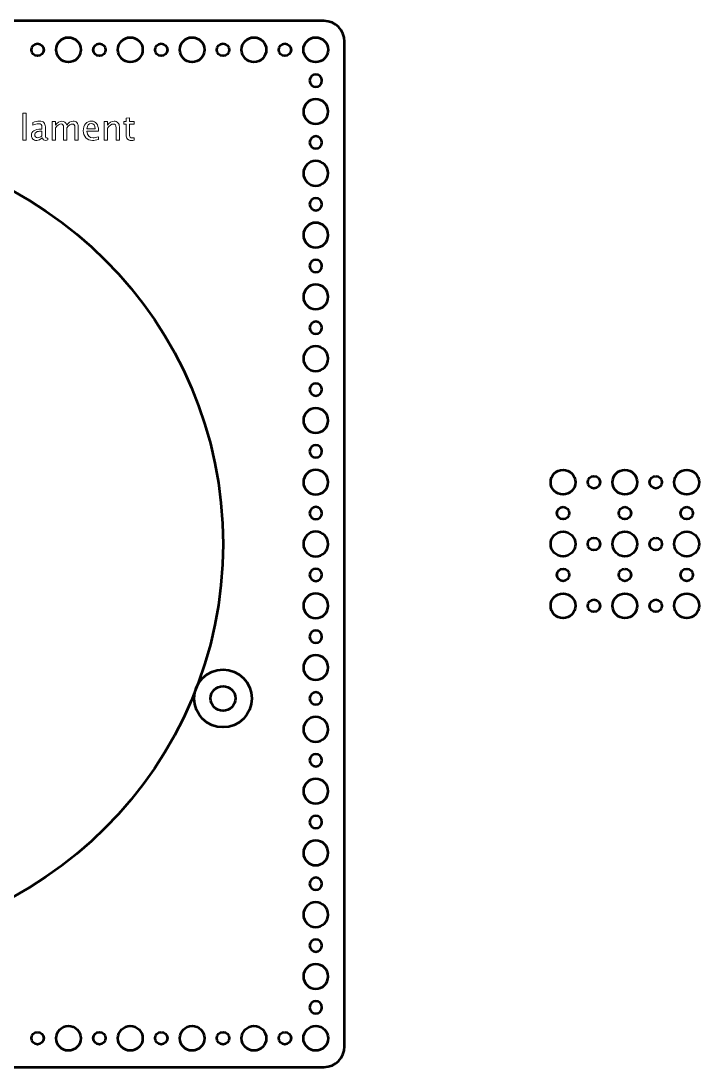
# Model space of a CAD drawing. Header units: centimetres. Extents: x -42.2 to 35.5, y -42.7 to 42.2.
# Drawn here: x -10.15 to 6.3, y -42.7 to -17.3 of the extents above; entities that cross this region are included whole.
import ezdxf

# ---------------------------------------------------------------- set-up
doc = ezdxf.new("R2010")
doc.units = ezdxf.units.CM
doc.header["$MEASUREMENT"] = 0
doc.layers.add('Layer 1', color=7, linetype='Continuous')

msp = doc.modelspace()

# ---------------------------------------------------------------- linework, layer by layer
at = {"layer": 'Layer 1', "lineweight": 53}
for centre, major_axis in [((-8.99999, -18.00001), (0, 0.30001)), ((-7.49999, -18.00001), (0, 0.30001)), ((-5.99999, -18.00001), (0, 0.30001)), ((-4.49999, -18.00001), (0, 0.30001)), ((-2.99999, -18.00001), (0, 0.30001)), ((-9.75, -18), (0, 0.15)), ((-8.25, -18), (0, 0.15)), ((-6.75, -18), (0, 0.15)), ((-5.25, -18), (0, 0.15)), ((-3.75, -18), (0, 0.15)), ((3.00001, -28.50001), (0, 0.30001)), ((3.75, -28.5), (0, 0.15)), ((4.50001, -28.50001), (0, 0.30001)), ((5.25, -28.5), (0, 0.15)), ((6.00001, -28.50001), (0, 0.30001)), ((3, -29.25), (0, 0.15)), ((4.5, -29.25), (0, 0.15)), ((6, -29.25), (0, 0.15)), ((3.00001, -30.00001), (0, 0.30001)), ((4.50001, -30.00001), (0, 0.30001)), ((6.00001, -30.00001), (0, 0.30001)), ((3.75, -30), (0, 0.15)), ((5.25, -30), (0, 0.15)), ((3, -30.75), (0, 0.15)), ((4.5, -30.75), (0, 0.15)), ((6, -30.75), (0, 0.15)), ((3.00001, -31.50001), (0, 0.30001)), ((4.50001, -31.50001), (0, 0.30001)), ((6.00001, -31.50001), (0, 0.30001)), ((3.75, -31.5), (0, 0.15)), ((5.25, -31.5), (0, 0.15)), ((-5.24999, -33.75001), (0, 0.30001)), ((-9.75, -42), (0, 0.15)), ((-8.99999, -42.00001), (0, 0.30001)), ((-8.25, -42), (0, 0.15)), ((-7.49999, -42.00001), (0, 0.30001)), ((-6.75, -42), (0, 0.15)), ((-5.99999, -42.00001), (0, 0.30001)), ((-5.25, -42), (0, 0.15)), ((-4.49999, -42.00001), (0, 0.30001)), ((-3.75, -42), (0, 0.15)), ((-2.99999, -42.00001), (0, 0.30001))]:
    msp.add_ellipse(centre, major_axis=major_axis, ratio=1, dxfattribs=at)
at = {"layer": 'Layer 1', "color": 5, "lineweight": 53}
for centre, major_axis in [((-15, -30), (0, 9.75)), ((-5.24998, -33.75002), (0, 0.70002))]:
    msp.add_ellipse(centre, major_axis=major_axis, ratio=1, dxfattribs=at)
at = {"layer": 'Layer 1', "lineweight": 53}
for points, knots in [([(-27.7, -42.2), (-27.7, -42.2), (-27.7, -17.8), (-27.7, -17.8), (-27.7, -17.8), (-27.7, -17.52386), (-27.47614, -17.3), (-27.2, -17.3), (-27.2, -17.3), (-27.2, -17.3), (-2.8, -17.3), (-2.8, -17.3), (-2.8, -17.3), (-2.52386, -17.3), (-2.3, -17.52386), (-2.3, -17.8), (-2.3, -17.8), (-2.3, -17.8), (-2.3, -42.2), (-2.3, -42.2), (-2.3, -42.2), (-2.3, -42.47614), (-2.52386, -42.7), (-2.8, -42.7), (-2.8, -42.7), (-2.8, -42.7), (-27.2, -42.7), (-27.2, -42.7), (-27.2, -42.7), (-27.47614, -42.7), (-27.7, -42.47614), (-27.7, -42.2)], [0, 0, 0, 0, 0.11111111, 0.11111111, 0.11111111, 0.11111111, 0.22222222, 0.22222222, 0.22222222, 0.22222222, 0.33333333, 0.33333333, 0.33333333, 0.33333333, 0.44444444, 0.44444444, 0.44444444, 0.44444444, 0.55555556, 0.55555556, 0.55555556, 0.55555556, 0.66666667, 0.66666667, 0.66666667, 0.66666667, 0.77777778, 0.77777778, 0.77777778, 0.77777778, 1, 1, 1, 1]), ([(-3.15, -18.75), (-3.15, -18.66716), (-3.08284, -18.6), (-3, -18.6), (-3, -18.6), (-2.91716, -18.6), (-2.85, -18.66716), (-2.85, -18.75), (-2.85, -18.75), (-2.85, -18.83284), (-2.91716, -18.9), (-3, -18.9), (-3, -18.9), (-3.08284, -18.9), (-3.15, -18.83284), (-3.15, -18.75)], [0, 0, 0, 0, 0.2, 0.2, 0.2, 0.2, 0.4, 0.4, 0.4, 0.4, 0.6, 0.6, 0.6, 0.6, 1, 1, 1, 1]), ([(-3.3, -19.5), (-3.3, -19.33431), (-3.16569, -19.2), (-3, -19.2), (-3, -19.2), (-2.83431, -19.2), (-2.7, -19.33431), (-2.7, -19.5), (-2.7, -19.5), (-2.7, -19.66569), (-2.83431, -19.8), (-3, -19.8), (-3, -19.8), (-3.16569, -19.8), (-3.3, -19.66569), (-3.3, -19.5)], [0, 0, 0, 0, 0.2, 0.2, 0.2, 0.2, 0.4, 0.4, 0.4, 0.4, 0.6, 0.6, 0.6, 0.6, 1, 1, 1, 1]), ([(-3.15, -20.25), (-3.15, -20.16716), (-3.08284, -20.1), (-3, -20.1), (-3, -20.1), (-2.91716, -20.1), (-2.85, -20.16716), (-2.85, -20.25), (-2.85, -20.25), (-2.85, -20.33284), (-2.91716, -20.4), (-3, -20.4), (-3, -20.4), (-3.08284, -20.4), (-3.15, -20.33284), (-3.15, -20.25)], [0, 0, 0, 0, 0.2, 0.2, 0.2, 0.2, 0.4, 0.4, 0.4, 0.4, 0.6, 0.6, 0.6, 0.6, 1, 1, 1, 1]), ([(-3.3, -21), (-3.3, -20.83431), (-3.16569, -20.7), (-3, -20.7), (-3, -20.7), (-2.83431, -20.7), (-2.7, -20.83431), (-2.7, -21), (-2.7, -21), (-2.7, -21.16569), (-2.83431, -21.3), (-3, -21.3), (-3, -21.3), (-3.16569, -21.3), (-3.3, -21.16569), (-3.3, -21)], [0, 0, 0, 0, 0.2, 0.2, 0.2, 0.2, 0.4, 0.4, 0.4, 0.4, 0.6, 0.6, 0.6, 0.6, 1, 1, 1, 1]), ([(-3.15, -21.75), (-3.15, -21.66716), (-3.08284, -21.6), (-3, -21.6), (-3, -21.6), (-2.91716, -21.6), (-2.85, -21.66716), (-2.85, -21.75), (-2.85, -21.75), (-2.85, -21.83284), (-2.91716, -21.9), (-3, -21.9), (-3, -21.9), (-3.08284, -21.9), (-3.15, -21.83284), (-3.15, -21.75)], [0, 0, 0, 0, 0.2, 0.2, 0.2, 0.2, 0.4, 0.4, 0.4, 0.4, 0.6, 0.6, 0.6, 0.6, 1, 1, 1, 1]), ([(-3.3, -22.5), (-3.3, -22.33431), (-3.16569, -22.2), (-3, -22.2), (-3, -22.2), (-2.83431, -22.2), (-2.7, -22.33431), (-2.7, -22.5), (-2.7, -22.5), (-2.7, -22.66569), (-2.83431, -22.8), (-3, -22.8), (-3, -22.8), (-3.16569, -22.8), (-3.3, -22.66569), (-3.3, -22.5)], [0, 0, 0, 0, 0.2, 0.2, 0.2, 0.2, 0.4, 0.4, 0.4, 0.4, 0.6, 0.6, 0.6, 0.6, 1, 1, 1, 1]), ([(-3.15, -23.25), (-3.15, -23.16716), (-3.08284, -23.1), (-3, -23.1), (-3, -23.1), (-2.91716, -23.1), (-2.85, -23.16716), (-2.85, -23.25), (-2.85, -23.25), (-2.85, -23.33284), (-2.91716, -23.4), (-3, -23.4), (-3, -23.4), (-3.08284, -23.4), (-3.15, -23.33284), (-3.15, -23.25)], [0, 0, 0, 0, 0.2, 0.2, 0.2, 0.2, 0.4, 0.4, 0.4, 0.4, 0.6, 0.6, 0.6, 0.6, 1, 1, 1, 1]), ([(-3.3, -24), (-3.3, -23.83431), (-3.16569, -23.7), (-3, -23.7), (-3, -23.7), (-2.83431, -23.7), (-2.7, -23.83431), (-2.7, -24), (-2.7, -24), (-2.7, -24.16569), (-2.83431, -24.3), (-3, -24.3), (-3, -24.3), (-3.16569, -24.3), (-3.3, -24.16569), (-3.3, -24)], [0, 0, 0, 0, 0.2, 0.2, 0.2, 0.2, 0.4, 0.4, 0.4, 0.4, 0.6, 0.6, 0.6, 0.6, 1, 1, 1, 1]), ([(-3.15, -24.75), (-3.15, -24.66716), (-3.08284, -24.6), (-3, -24.6), (-3, -24.6), (-2.91716, -24.6), (-2.85, -24.66716), (-2.85, -24.75), (-2.85, -24.75), (-2.85, -24.83284), (-2.91716, -24.9), (-3, -24.9), (-3, -24.9), (-3.08284, -24.9), (-3.15, -24.83284), (-3.15, -24.75)], [0, 0, 0, 0, 0.2, 0.2, 0.2, 0.2, 0.4, 0.4, 0.4, 0.4, 0.6, 0.6, 0.6, 0.6, 1, 1, 1, 1]), ([(-3.3, -25.5), (-3.3, -25.33431), (-3.16569, -25.2), (-3, -25.2), (-3, -25.2), (-2.83431, -25.2), (-2.7, -25.33431), (-2.7, -25.5), (-2.7, -25.5), (-2.7, -25.66569), (-2.83431, -25.8), (-3, -25.8), (-3, -25.8), (-3.16569, -25.8), (-3.3, -25.66569), (-3.3, -25.5)], [0, 0, 0, 0, 0.2, 0.2, 0.2, 0.2, 0.4, 0.4, 0.4, 0.4, 0.6, 0.6, 0.6, 0.6, 1, 1, 1, 1]), ([(-3.15, -26.25), (-3.15, -26.16716), (-3.08284, -26.1), (-3, -26.1), (-3, -26.1), (-2.91716, -26.1), (-2.85, -26.16716), (-2.85, -26.25), (-2.85, -26.25), (-2.85, -26.33284), (-2.91716, -26.4), (-3, -26.4), (-3, -26.4), (-3.08284, -26.4), (-3.15, -26.33284), (-3.15, -26.25)], [0, 0, 0, 0, 0.2, 0.2, 0.2, 0.2, 0.4, 0.4, 0.4, 0.4, 0.6, 0.6, 0.6, 0.6, 1, 1, 1, 1]), ([(-3.3, -27), (-3.3, -26.83431), (-3.16569, -26.7), (-3, -26.7), (-3, -26.7), (-2.83431, -26.7), (-2.7, -26.83431), (-2.7, -27), (-2.7, -27), (-2.7, -27.16569), (-2.83431, -27.3), (-3, -27.3), (-3, -27.3), (-3.16569, -27.3), (-3.3, -27.16569), (-3.3, -27)], [0, 0, 0, 0, 0.2, 0.2, 0.2, 0.2, 0.4, 0.4, 0.4, 0.4, 0.6, 0.6, 0.6, 0.6, 1, 1, 1, 1]), ([(-3.15, -27.75), (-3.15, -27.66716), (-3.08284, -27.6), (-3, -27.6), (-3, -27.6), (-2.91716, -27.6), (-2.85, -27.66716), (-2.85, -27.75), (-2.85, -27.75), (-2.85, -27.83284), (-2.91716, -27.9), (-3, -27.9), (-3, -27.9), (-3.08284, -27.9), (-3.15, -27.83284), (-3.15, -27.75)], [0, 0, 0, 0, 0.2, 0.2, 0.2, 0.2, 0.4, 0.4, 0.4, 0.4, 0.6, 0.6, 0.6, 0.6, 1, 1, 1, 1]), ([(-3.3, -28.5), (-3.3, -28.33431), (-3.16569, -28.2), (-3, -28.2), (-3, -28.2), (-2.83431, -28.2), (-2.7, -28.33431), (-2.7, -28.5), (-2.7, -28.5), (-2.7, -28.66569), (-2.83431, -28.8), (-3, -28.8), (-3, -28.8), (-3.16569, -28.8), (-3.3, -28.66569), (-3.3, -28.5)], [0, 0, 0, 0, 0.2, 0.2, 0.2, 0.2, 0.4, 0.4, 0.4, 0.4, 0.6, 0.6, 0.6, 0.6, 1, 1, 1, 1]), ([(-3.15, -29.25), (-3.15, -29.16716), (-3.08284, -29.1), (-3, -29.1), (-3, -29.1), (-2.91716, -29.1), (-2.85, -29.16716), (-2.85, -29.25), (-2.85, -29.25), (-2.85, -29.33284), (-2.91716, -29.4), (-3, -29.4), (-3, -29.4), (-3.08284, -29.4), (-3.15, -29.33284), (-3.15, -29.25)], [0, 0, 0, 0, 0.2, 0.2, 0.2, 0.2, 0.4, 0.4, 0.4, 0.4, 0.6, 0.6, 0.6, 0.6, 1, 1, 1, 1]), ([(-3.3, -30), (-3.3, -29.83431), (-3.16569, -29.7), (-3, -29.7), (-3, -29.7), (-2.83431, -29.7), (-2.7, -29.83431), (-2.7, -30), (-2.7, -30), (-2.7, -30.16569), (-2.83431, -30.3), (-3, -30.3), (-3, -30.3), (-3.16569, -30.3), (-3.3, -30.16569), (-3.3, -30)], [0, 0, 0, 0, 0.2, 0.2, 0.2, 0.2, 0.4, 0.4, 0.4, 0.4, 0.6, 0.6, 0.6, 0.6, 1, 1, 1, 1]), ([(-3.15, -30.75), (-3.15, -30.66716), (-3.08284, -30.6), (-3, -30.6), (-3, -30.6), (-2.91716, -30.6), (-2.85, -30.66716), (-2.85, -30.75), (-2.85, -30.75), (-2.85, -30.83284), (-2.91716, -30.9), (-3, -30.9), (-3, -30.9), (-3.08284, -30.9), (-3.15, -30.83284), (-3.15, -30.75)], [0, 0, 0, 0, 0.2, 0.2, 0.2, 0.2, 0.4, 0.4, 0.4, 0.4, 0.6, 0.6, 0.6, 0.6, 1, 1, 1, 1]), ([(-3.3, -31.5), (-3.3, -31.33431), (-3.16569, -31.2), (-3, -31.2), (-3, -31.2), (-2.83431, -31.2), (-2.7, -31.33431), (-2.7, -31.5), (-2.7, -31.5), (-2.7, -31.66569), (-2.83431, -31.8), (-3, -31.8), (-3, -31.8), (-3.16569, -31.8), (-3.3, -31.66569), (-3.3, -31.5)], [0, 0, 0, 0, 0.2, 0.2, 0.2, 0.2, 0.4, 0.4, 0.4, 0.4, 0.6, 0.6, 0.6, 0.6, 1, 1, 1, 1]), ([(-3.15, -32.25), (-3.15, -32.16716), (-3.08284, -32.1), (-3, -32.1), (-3, -32.1), (-2.91716, -32.1), (-2.85, -32.16716), (-2.85, -32.25), (-2.85, -32.25), (-2.85, -32.33284), (-2.91716, -32.4), (-3, -32.4), (-3, -32.4), (-3.08284, -32.4), (-3.15, -32.33284), (-3.15, -32.25)], [0, 0, 0, 0, 0.2, 0.2, 0.2, 0.2, 0.4, 0.4, 0.4, 0.4, 0.6, 0.6, 0.6, 0.6, 1, 1, 1, 1]), ([(-3.3, -33), (-3.3, -32.83431), (-3.16569, -32.7), (-3, -32.7), (-3, -32.7), (-2.83431, -32.7), (-2.7, -32.83431), (-2.7, -33), (-2.7, -33), (-2.7, -33.16569), (-2.83431, -33.3), (-3, -33.3), (-3, -33.3), (-3.16569, -33.3), (-3.3, -33.16569), (-3.3, -33)], [0, 0, 0, 0, 0.2, 0.2, 0.2, 0.2, 0.4, 0.4, 0.4, 0.4, 0.6, 0.6, 0.6, 0.6, 1, 1, 1, 1]), ([(-3.15, -33.75), (-3.15, -33.66716), (-3.08284, -33.6), (-3, -33.6), (-3, -33.6), (-2.91716, -33.6), (-2.85, -33.66716), (-2.85, -33.75), (-2.85, -33.75), (-2.85, -33.83284), (-2.91716, -33.9), (-3, -33.9), (-3, -33.9), (-3.08284, -33.9), (-3.15, -33.83284), (-3.15, -33.75)], [0, 0, 0, 0, 0.2, 0.2, 0.2, 0.2, 0.4, 0.4, 0.4, 0.4, 0.6, 0.6, 0.6, 0.6, 1, 1, 1, 1]), ([(-3.3, -34.5), (-3.3, -34.33431), (-3.16569, -34.2), (-3, -34.2), (-3, -34.2), (-2.83431, -34.2), (-2.7, -34.33431), (-2.7, -34.5), (-2.7, -34.5), (-2.7, -34.66569), (-2.83431, -34.8), (-3, -34.8), (-3, -34.8), (-3.16569, -34.8), (-3.3, -34.66569), (-3.3, -34.5)], [0, 0, 0, 0, 0.2, 0.2, 0.2, 0.2, 0.4, 0.4, 0.4, 0.4, 0.6, 0.6, 0.6, 0.6, 1, 1, 1, 1]), ([(-3.15, -35.25), (-3.15, -35.16716), (-3.08284, -35.1), (-3, -35.1), (-3, -35.1), (-2.91716, -35.1), (-2.85, -35.16716), (-2.85, -35.25), (-2.85, -35.25), (-2.85, -35.33284), (-2.91716, -35.4), (-3, -35.4), (-3, -35.4), (-3.08284, -35.4), (-3.15, -35.33284), (-3.15, -35.25)], [0, 0, 0, 0, 0.2, 0.2, 0.2, 0.2, 0.4, 0.4, 0.4, 0.4, 0.6, 0.6, 0.6, 0.6, 1, 1, 1, 1]), ([(-3.3, -36), (-3.3, -35.83431), (-3.16569, -35.7), (-3, -35.7), (-3, -35.7), (-2.83431, -35.7), (-2.7, -35.83431), (-2.7, -36), (-2.7, -36), (-2.7, -36.16569), (-2.83431, -36.3), (-3, -36.3), (-3, -36.3), (-3.16569, -36.3), (-3.3, -36.16569), (-3.3, -36)], [0, 0, 0, 0, 0.2, 0.2, 0.2, 0.2, 0.4, 0.4, 0.4, 0.4, 0.6, 0.6, 0.6, 0.6, 1, 1, 1, 1]), ([(-3.15, -36.75), (-3.15, -36.66716), (-3.08284, -36.6), (-3, -36.6), (-3, -36.6), (-2.91716, -36.6), (-2.85, -36.66716), (-2.85, -36.75), (-2.85, -36.75), (-2.85, -36.83284), (-2.91716, -36.9), (-3, -36.9), (-3, -36.9), (-3.08284, -36.9), (-3.15, -36.83284), (-3.15, -36.75)], [0, 0, 0, 0, 0.2, 0.2, 0.2, 0.2, 0.4, 0.4, 0.4, 0.4, 0.6, 0.6, 0.6, 0.6, 1, 1, 1, 1]), ([(-3.3, -37.5), (-3.3, -37.33431), (-3.16569, -37.2), (-3, -37.2), (-3, -37.2), (-2.83431, -37.2), (-2.7, -37.33431), (-2.7, -37.5), (-2.7, -37.5), (-2.7, -37.66569), (-2.83431, -37.8), (-3, -37.8), (-3, -37.8), (-3.16569, -37.8), (-3.3, -37.66569), (-3.3, -37.5)], [0, 0, 0, 0, 0.2, 0.2, 0.2, 0.2, 0.4, 0.4, 0.4, 0.4, 0.6, 0.6, 0.6, 0.6, 1, 1, 1, 1]), ([(-3.15, -38.25), (-3.15, -38.16716), (-3.08284, -38.1), (-3, -38.1), (-3, -38.1), (-2.91716, -38.1), (-2.85, -38.16716), (-2.85, -38.25), (-2.85, -38.25), (-2.85, -38.33284), (-2.91716, -38.4), (-3, -38.4), (-3, -38.4), (-3.08284, -38.4), (-3.15, -38.33284), (-3.15, -38.25)], [0, 0, 0, 0, 0.2, 0.2, 0.2, 0.2, 0.4, 0.4, 0.4, 0.4, 0.6, 0.6, 0.6, 0.6, 1, 1, 1, 1]), ([(-3.3, -39), (-3.3, -38.83431), (-3.16569, -38.7), (-3, -38.7), (-3, -38.7), (-2.83431, -38.7), (-2.7, -38.83431), (-2.7, -39), (-2.7, -39), (-2.7, -39.16569), (-2.83431, -39.3), (-3, -39.3), (-3, -39.3), (-3.16569, -39.3), (-3.3, -39.16569), (-3.3, -39)], [0, 0, 0, 0, 0.2, 0.2, 0.2, 0.2, 0.4, 0.4, 0.4, 0.4, 0.6, 0.6, 0.6, 0.6, 1, 1, 1, 1]), ([(-3.15, -39.75), (-3.15, -39.66716), (-3.08284, -39.6), (-3, -39.6), (-3, -39.6), (-2.91716, -39.6), (-2.85, -39.66716), (-2.85, -39.75), (-2.85, -39.75), (-2.85, -39.83284), (-2.91716, -39.9), (-3, -39.9), (-3, -39.9), (-3.08284, -39.9), (-3.15, -39.83284), (-3.15, -39.75)], [0, 0, 0, 0, 0.2, 0.2, 0.2, 0.2, 0.4, 0.4, 0.4, 0.4, 0.6, 0.6, 0.6, 0.6, 1, 1, 1, 1]), ([(-3.3, -40.5), (-3.3, -40.33431), (-3.16569, -40.2), (-3, -40.2), (-3, -40.2), (-2.83431, -40.2), (-2.7, -40.33431), (-2.7, -40.5), (-2.7, -40.5), (-2.7, -40.66569), (-2.83431, -40.8), (-3, -40.8), (-3, -40.8), (-3.16569, -40.8), (-3.3, -40.66569), (-3.3, -40.5)], [0, 0, 0, 0, 0.2, 0.2, 0.2, 0.2, 0.4, 0.4, 0.4, 0.4, 0.6, 0.6, 0.6, 0.6, 1, 1, 1, 1]), ([(-3.15, -41.25), (-3.15, -41.16716), (-3.08284, -41.1), (-3, -41.1), (-3, -41.1), (-2.91716, -41.1), (-2.85, -41.16716), (-2.85, -41.25), (-2.85, -41.25), (-2.85, -41.33284), (-2.91716, -41.4), (-3, -41.4), (-3, -41.4), (-3.08284, -41.4), (-3.15, -41.33284), (-3.15, -41.25)], [0, 0, 0, 0, 0.2, 0.2, 0.2, 0.2, 0.4, 0.4, 0.4, 0.4, 0.6, 0.6, 0.6, 0.6, 1, 1, 1, 1])]:
    msp.add_open_spline(points, degree=3, knots=knots, dxfattribs=at)
at = {"layer": 'Layer 1', "color": 5, "lineweight": 9}
for points, knots in [([(-10.10655, -20.1923), (-10.10655, -20.1923), (-10.10655, -19.53952), (-10.10655, -19.53952), (-10.10655, -19.53952), (-10.10655, -19.53952), (-10.02527, -19.53952), (-10.02527, -19.53952), (-10.02527, -19.53952), (-10.02527, -19.53952), (-10.02527, -20.1923), (-10.02527, -20.1923), (-10.02527, -20.1923), (-10.02527, -20.1923), (-10.10655, -20.1923), (-10.10655, -20.1923)], [0, 0, 0, 0, 0.2, 0.2, 0.2, 0.2, 0.4, 0.4, 0.4, 0.4, 0.6, 0.6, 0.6, 0.6, 1, 1, 1, 1]), ([(-9.63058, -20.13515), (-9.6794, -20.18002), (-9.72639, -20.20246), (-9.77155, -20.20246), (-9.77155, -20.20246), (-9.80866, -20.20246), (-9.83956, -20.19089), (-9.86398, -20.16761), (-9.86398, -20.16761), (-9.88853, -20.14432), (-9.90081, -20.11497), (-9.90081, -20.07955), (-9.90081, -20.07955), (-9.90081, -20.03059), (-9.8802, -19.99291), (-9.839, -19.96666), (-9.839, -19.96666), (-9.79779, -19.94042), (-9.73867, -19.92729), (-9.66162, -19.92729), (-9.66162, -19.92729), (-9.66162, -19.92729), (-9.64257, -19.92729), (-9.64257, -19.92729), (-9.64257, -19.92729), (-9.64257, -19.92729), (-9.64257, -19.87325), (-9.64257, -19.87325), (-9.64257, -19.87325), (-9.64257, -19.82118), (-9.66967, -19.79521), (-9.72399, -19.79521), (-9.72399, -19.79521), (-9.76604, -19.79521), (-9.81205, -19.80848), (-9.86186, -19.83501), (-9.86186, -19.83501), (-9.86186, -19.83501), (-9.86186, -19.76812), (-9.86186, -19.76812), (-9.86186, -19.76812), (-9.80711, -19.74554), (-9.75546, -19.73425), (-9.70706, -19.73425), (-9.70706, -19.73425), (-9.65725, -19.73425), (-9.62042, -19.74554), (-9.59685, -19.76826), (-9.59685, -19.76826), (-9.57315, -19.79098), (-9.56129, -19.82597), (-9.56129, -19.87325), (-9.56129, -19.87325), (-9.56129, -19.87325), (-9.56129, -20.07602), (-9.56129, -20.07602), (-9.56129, -20.07602), (-9.56129, -20.12245), (-9.54704, -20.14573), (-9.51839, -20.14573), (-9.51839, -20.14573), (-9.51487, -20.14573), (-9.50964, -20.14517), (-9.50273, -20.14404), (-9.50273, -20.14404), (-9.50273, -20.14404), (-9.49694, -20.1892), (-9.49694, -20.1892), (-9.49694, -20.1892), (-9.51543, -20.19809), (-9.53575, -20.20246), (-9.55805, -20.20246), (-9.55805, -20.20246), (-9.59601, -20.20246), (-9.62014, -20.18002), (-9.63058, -20.13515)], [0, 0, 0, 0, 0.05, 0.05, 0.05, 0.05, 0.1, 0.1, 0.1, 0.1, 0.15, 0.15, 0.15, 0.15, 0.2, 0.2, 0.2, 0.2, 0.25, 0.25, 0.25, 0.25, 0.3, 0.3, 0.3, 0.3, 0.35, 0.35, 0.35, 0.35, 0.4, 0.4, 0.4, 0.4, 0.45, 0.45, 0.45, 0.45, 0.5, 0.5, 0.5, 0.5, 0.55, 0.55, 0.55, 0.55, 0.6, 0.6, 0.6, 0.6, 0.65, 0.65, 0.65, 0.65, 0.7, 0.7, 0.7, 0.7, 0.75, 0.75, 0.75, 0.75, 0.8, 0.8, 0.8, 0.8, 0.85, 0.85, 0.85, 0.85, 0.9, 0.9, 0.9, 0.9, 1, 1, 1, 1]), ([(-9.39436, -20.1923), (-9.39436, -20.1923), (-9.39436, -19.74356), (-9.39436, -19.74356), (-9.39436, -19.74356), (-9.39436, -19.74356), (-9.31308, -19.74356), (-9.31308, -19.74356), (-9.31308, -19.74356), (-9.31308, -19.74356), (-9.31308, -19.82837), (-9.31308, -19.82837), (-9.31308, -19.82837), (-9.27343, -19.76558), (-9.22263, -19.73425), (-9.1604, -19.73425), (-9.1604, -19.73425), (-9.10042, -19.73425), (-9.05964, -19.76558), (-9.03791, -19.82837), (-9.03791, -19.82837), (-8.99939, -19.76501), (-8.94915, -19.7334), (-8.88749, -19.7334), (-8.88749, -19.7334), (-8.84813, -19.7334), (-8.81751, -19.74498), (-8.79563, -19.76826), (-8.79563, -19.76826), (-8.77376, -19.79154), (-8.76275, -19.82414), (-8.76275, -19.86605), (-8.76275, -19.86605), (-8.76275, -19.86605), (-8.76275, -20.1923), (-8.76275, -20.1923), (-8.76275, -20.1923), (-8.76275, -20.1923), (-8.84403, -20.1923), (-8.84403, -20.1923), (-8.84403, -20.1923), (-8.84403, -20.1923), (-8.84403, -19.87946), (-8.84403, -19.87946), (-8.84403, -19.87946), (-8.84403, -19.82837), (-8.86434, -19.80283), (-8.90498, -19.80283), (-8.90498, -19.80283), (-8.94718, -19.80283), (-8.99149, -19.83261), (-9.03791, -19.8923), (-9.03791, -19.8923), (-9.03791, -19.8923), (-9.03791, -20.1923), (-9.03791, -20.1923), (-9.03791, -20.1923), (-9.03791, -20.1923), (-9.11919, -20.1923), (-9.11919, -20.1923), (-9.11919, -20.1923), (-9.11919, -20.1923), (-9.11919, -19.87917), (-9.11919, -19.87917), (-9.11919, -19.87917), (-9.11919, -19.82767), (-9.13979, -19.80199), (-9.18114, -19.80199), (-9.18114, -19.80199), (-9.2222, -19.80199), (-9.26623, -19.8319), (-9.31308, -19.89187), (-9.31308, -19.89187), (-9.31308, -19.89187), (-9.31308, -20.1923), (-9.31308, -20.1923), (-9.31308, -20.1923), (-9.31308, -20.1923), (-9.39436, -20.1923), (-9.39436, -20.1923)], [0, 0, 0, 0, 0.04761905, 0.04761905, 0.04761905, 0.04761905, 0.0952381, 0.0952381, 0.0952381, 0.0952381, 0.14285714, 0.14285714, 0.14285714, 0.14285714, 0.19047619, 0.19047619, 0.19047619, 0.19047619, 0.23809524, 0.23809524, 0.23809524, 0.23809524, 0.28571429, 0.28571429, 0.28571429, 0.28571429, 0.33333333, 0.33333333, 0.33333333, 0.33333333, 0.38095238, 0.38095238, 0.38095238, 0.38095238, 0.42857143, 0.42857143, 0.42857143, 0.42857143, 0.47619048, 0.47619048, 0.47619048, 0.47619048, 0.52380952, 0.52380952, 0.52380952, 0.52380952, 0.57142857, 0.57142857, 0.57142857, 0.57142857, 0.61904762, 0.61904762, 0.61904762, 0.61904762, 0.66666667, 0.66666667, 0.66666667, 0.66666667, 0.71428571, 0.71428571, 0.71428571, 0.71428571, 0.76190476, 0.76190476, 0.76190476, 0.76190476, 0.80952381, 0.80952381, 0.80952381, 0.80952381, 0.85714286, 0.85714286, 0.85714286, 0.85714286, 0.9047619, 0.9047619, 0.9047619, 0.9047619, 1, 1, 1, 1]), ([(-8.27451, -20.17791), (-8.32912, -20.19428), (-8.37582, -20.20246), (-8.41477, -20.20246), (-8.41477, -20.20246), (-8.48123, -20.20246), (-8.53528, -20.18045), (-8.57691, -20.13656), (-8.57691, -20.13656), (-8.61854, -20.09268), (-8.63942, -20.03581), (-8.63942, -19.96582), (-8.63942, -19.96582), (-8.63942, -19.89794), (-8.62108, -19.8422), (-8.58425, -19.7986), (-8.58425, -19.7986), (-8.54742, -19.75514), (-8.50028, -19.7334), (-8.44285, -19.7334), (-8.44285, -19.7334), (-8.38852, -19.7334), (-8.34647, -19.75274), (-8.31684, -19.7914), (-8.31684, -19.7914), (-8.28721, -19.83007), (-8.27239, -19.88482), (-8.27239, -19.9558), (-8.27239, -19.9558), (-8.27239, -19.9558), (-8.27281, -19.98063), (-8.27281, -19.98063), (-8.27281, -19.98063), (-8.27281, -19.98063), (-8.55645, -19.98063), (-8.55645, -19.98063), (-8.55645, -19.98063), (-8.54459, -20.08788), (-8.49224, -20.1415), (-8.39953, -20.1415), (-8.39953, -20.1415), (-8.36552, -20.1415), (-8.32389, -20.1319), (-8.27451, -20.11271), (-8.27451, -20.11271), (-8.27451, -20.11271), (-8.27451, -20.17791), (-8.27451, -20.17791)], [0, 0, 0, 0, 0.07692308, 0.07692308, 0.07692308, 0.07692308, 0.15384615, 0.15384615, 0.15384615, 0.15384615, 0.23076923, 0.23076923, 0.23076923, 0.23076923, 0.30769231, 0.30769231, 0.30769231, 0.30769231, 0.38461538, 0.38461538, 0.38461538, 0.38461538, 0.46153846, 0.46153846, 0.46153846, 0.46153846, 0.53846154, 0.53846154, 0.53846154, 0.53846154, 0.61538462, 0.61538462, 0.61538462, 0.61538462, 0.69230769, 0.69230769, 0.69230769, 0.69230769, 0.76923077, 0.76923077, 0.76923077, 0.76923077, 0.84615385, 0.84615385, 0.84615385, 0.84615385, 1, 1, 1, 1]), ([(-8.55221, -19.91967), (-8.55221, -19.91967), (-8.35409, -19.91967), (-8.35409, -19.91967), (-8.35409, -19.91967), (-8.35409, -19.83613), (-8.38528, -19.79437), (-8.44751, -19.79437), (-8.44751, -19.79437), (-8.51016, -19.79437), (-8.54502, -19.83613), (-8.55221, -19.91967)], [0, 0, 0, 0, 0.25, 0.25, 0.25, 0.25, 0.5, 0.5, 0.5, 0.5, 1, 1, 1, 1]), ([(-8.13212, -20.1923), (-8.13212, -20.1923), (-8.13212, -19.74356), (-8.13212, -19.74356), (-8.13212, -19.74356), (-8.13212, -19.74356), (-8.05084, -19.74356), (-8.05084, -19.74356), (-8.05084, -19.74356), (-8.05084, -19.74356), (-8.05084, -19.82837), (-8.05084, -19.82837), (-8.05084, -19.82837), (-8.0078, -19.76558), (-7.95502, -19.73425), (-7.89265, -19.73425), (-7.89265, -19.73425), (-7.85342, -19.73425), (-7.82224, -19.74653), (-7.79924, -19.77122), (-7.79924, -19.77122), (-7.77624, -19.79578), (-7.76466, -19.82894), (-7.76466, -19.87042), (-7.76466, -19.87042), (-7.76466, -19.87042), (-7.76466, -20.1923), (-7.76466, -20.1923), (-7.76466, -20.1923), (-7.76466, -20.1923), (-7.84595, -20.1923), (-7.84595, -20.1923), (-7.84595, -20.1923), (-7.84595, -20.1923), (-7.84595, -19.89695), (-7.84595, -19.89695), (-7.84595, -19.89695), (-7.84595, -19.86365), (-7.85088, -19.83994), (-7.86062, -19.82583), (-7.86062, -19.82583), (-7.8705, -19.81158), (-7.88673, -19.80453), (-7.90945, -19.80453), (-7.90945, -19.80453), (-7.9594, -19.80453), (-8.00653, -19.83712), (-8.05084, -19.90232), (-8.05084, -19.90232), (-8.05084, -19.90232), (-8.05084, -20.1923), (-8.05084, -20.1923), (-8.05084, -20.1923), (-8.05084, -20.1923), (-8.13212, -20.1923), (-8.13212, -20.1923)], [0, 0, 0, 0, 0.06666667, 0.06666667, 0.06666667, 0.06666667, 0.13333333, 0.13333333, 0.13333333, 0.13333333, 0.2, 0.2, 0.2, 0.2, 0.26666667, 0.26666667, 0.26666667, 0.26666667, 0.33333333, 0.33333333, 0.33333333, 0.33333333, 0.4, 0.4, 0.4, 0.4, 0.46666667, 0.46666667, 0.46666667, 0.46666667, 0.53333333, 0.53333333, 0.53333333, 0.53333333, 0.6, 0.6, 0.6, 0.6, 0.66666667, 0.66666667, 0.66666667, 0.66666667, 0.73333333, 0.73333333, 0.73333333, 0.73333333, 0.8, 0.8, 0.8, 0.8, 0.86666667, 0.86666667, 0.86666667, 0.86666667, 1, 1, 1, 1]), ([(-7.40597, -20.19216), (-7.43109, -20.19907), (-7.45296, -20.20246), (-7.47144, -20.20246), (-7.47144, -20.20246), (-7.51293, -20.20246), (-7.54525, -20.19061), (-7.56839, -20.1669), (-7.56839, -20.1669), (-7.59167, -20.14319), (-7.60324, -20.11031), (-7.60324, -20.06812), (-7.60324, -20.06812), (-7.60324, -20.06812), (-7.60324, -19.80453), (-7.60324, -19.80453), (-7.60324, -19.80453), (-7.60324, -19.80453), (-7.65941, -19.80453), (-7.65941, -19.80453), (-7.65941, -19.80453), (-7.65941, -19.80453), (-7.65941, -19.74356), (-7.65941, -19.74356), (-7.65941, -19.74356), (-7.65941, -19.74356), (-7.60324, -19.74356), (-7.60324, -19.74356), (-7.60324, -19.74356), (-7.60324, -19.74356), (-7.60324, -19.66243), (-7.60324, -19.66243), (-7.60324, -19.66243), (-7.60324, -19.66243), (-7.52196, -19.65466), (-7.52196, -19.65466), (-7.52196, -19.65466), (-7.52196, -19.65466), (-7.52196, -19.74356), (-7.52196, -19.74356), (-7.52196, -19.74356), (-7.52196, -19.74356), (-7.40428, -19.74356), (-7.40428, -19.74356), (-7.40428, -19.74356), (-7.40428, -19.74356), (-7.40428, -19.80453), (-7.40428, -19.80453), (-7.40428, -19.80453), (-7.40428, -19.80453), (-7.52196, -19.80453), (-7.52196, -19.80453), (-7.52196, -19.80453), (-7.52196, -19.80453), (-7.52196, -20.05345), (-7.52196, -20.05345), (-7.52196, -20.05345), (-7.52196, -20.11215), (-7.49642, -20.1415), (-7.44548, -20.1415), (-7.44548, -20.1415), (-7.43461, -20.1415), (-7.42149, -20.13967), (-7.40597, -20.13614), (-7.40597, -20.13614), (-7.40597, -20.13614), (-7.40597, -20.19216), (-7.40597, -20.19216)], [0, 0, 0, 0, 0.05555556, 0.05555556, 0.05555556, 0.05555556, 0.11111111, 0.11111111, 0.11111111, 0.11111111, 0.16666667, 0.16666667, 0.16666667, 0.16666667, 0.22222222, 0.22222222, 0.22222222, 0.22222222, 0.27777778, 0.27777778, 0.27777778, 0.27777778, 0.33333333, 0.33333333, 0.33333333, 0.33333333, 0.38888889, 0.38888889, 0.38888889, 0.38888889, 0.44444444, 0.44444444, 0.44444444, 0.44444444, 0.5, 0.5, 0.5, 0.5, 0.55555556, 0.55555556, 0.55555556, 0.55555556, 0.61111111, 0.61111111, 0.61111111, 0.61111111, 0.66666667, 0.66666667, 0.66666667, 0.66666667, 0.72222222, 0.72222222, 0.72222222, 0.72222222, 0.77777778, 0.77777778, 0.77777778, 0.77777778, 0.83333333, 0.83333333, 0.83333333, 0.83333333, 0.88888889, 0.88888889, 0.88888889, 0.88888889, 1, 1, 1, 1]), ([(-9.64257, -20.09084), (-9.64257, -20.09084), (-9.64257, -19.97555), (-9.64257, -19.97555), (-9.64257, -19.97555), (-9.64257, -19.97555), (-9.66868, -19.97471), (-9.66868, -19.97471), (-9.66868, -19.97471), (-9.71383, -19.97471), (-9.75024, -19.98303), (-9.77804, -19.99968), (-9.77804, -19.99968), (-9.8057, -20.01647), (-9.81953, -20.03863), (-9.81953, -20.06629), (-9.81953, -20.06629), (-9.81953, -20.08562), (-9.81261, -20.10199), (-9.79892, -20.11539), (-9.79892, -20.11539), (-9.78509, -20.1288), (-9.7683, -20.13557), (-9.74841, -20.13557), (-9.74841, -20.13557), (-9.71454, -20.13557), (-9.67926, -20.12062), (-9.64257, -20.09084)], [0, 0, 0, 0, 0.125, 0.125, 0.125, 0.125, 0.25, 0.25, 0.25, 0.25, 0.375, 0.375, 0.375, 0.375, 0.5, 0.5, 0.5, 0.5, 0.625, 0.625, 0.625, 0.625, 0.75, 0.75, 0.75, 0.75, 1, 1, 1, 1])]:
    msp.add_open_spline(points, degree=3, knots=knots, dxfattribs=at)

doc.saveas('drawing.dxf')
